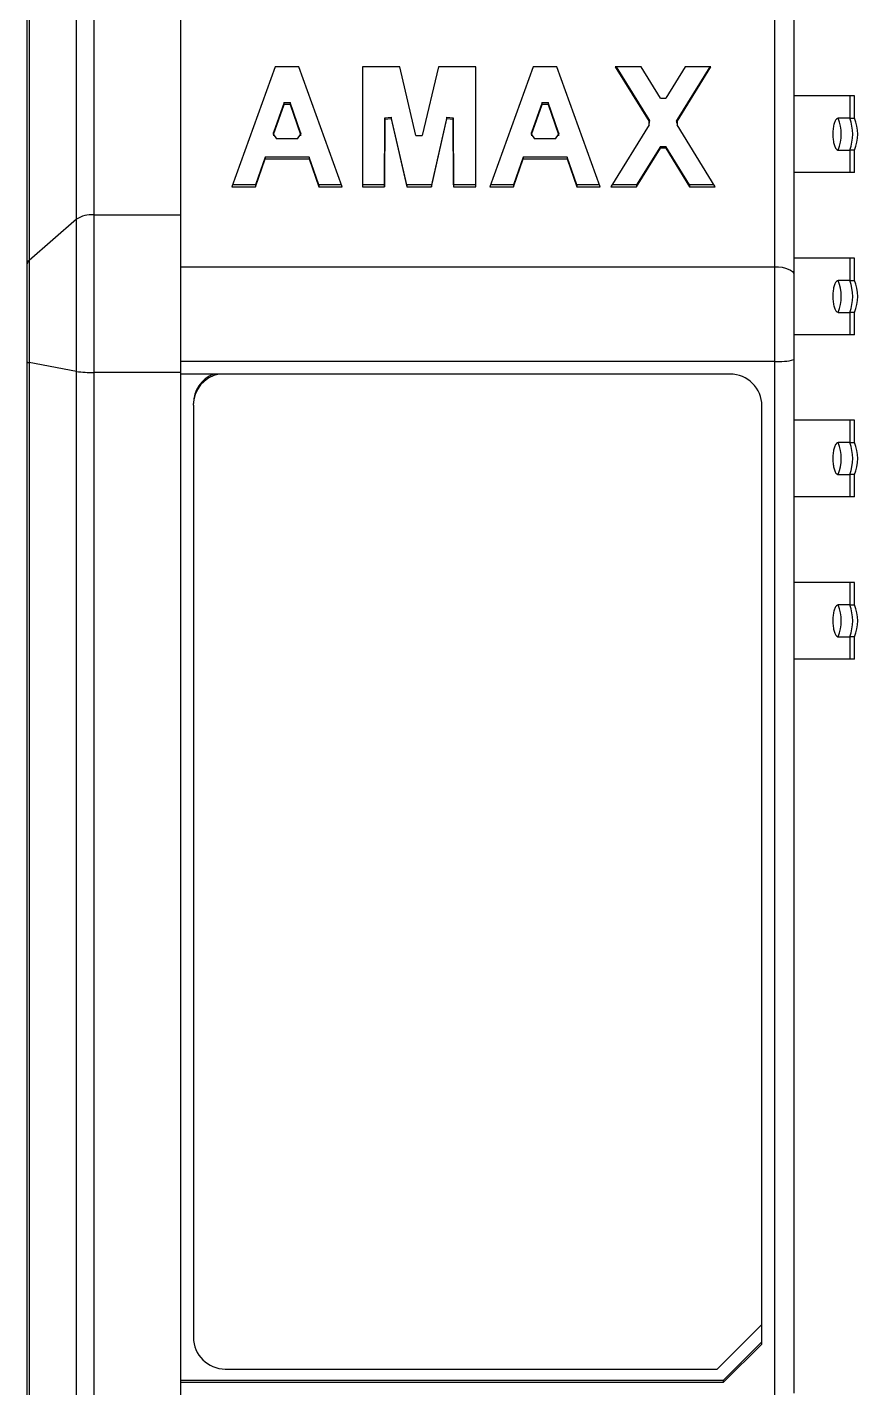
# Model space of a CAD drawing. Header units: millimetres. Extents: x 166 to 181, y 169 to 275.
# Drawn here: x 167.73 to 180.73, y 224.22 to 245.52 of the extents above; entities that cross this region are included whole.
import ezdxf

# ---------------------------------------------------------------- set-up
doc = ezdxf.new("R2010")
doc.units = ezdxf.units.MM

msp = doc.modelspace()

# ---------------------------------------------------------------- linework, layer by layer
at = {"color": 7, "linetype": 'Continuous', "lineweight": 25}
for p, q in [((170.129, 272.189), (170.129, 242.585)), ((167.729, 241.817), (167.729, 270.174)), ((167.757, 270.225), (167.757, 241.869)), ((168.77, 267.551), (168.77, 242.585)), ((168.498, 242.515), (168.498, 267.337)), ((179.429, 241.772), (179.429, 246.156)), ((179.729, 246.034), (179.729, 241.65)), ((171.611, 244.903), (170.932, 243.025)), ((171.978, 244.903), (171.611, 244.903)), ((172.66, 243.025), (171.978, 244.903)), ((173.559, 244.903), (172.974, 244.903)), ((172.974, 244.903), (172.974, 243.025)), ((173.813, 243.828), (173.559, 244.903)), ((174.164, 244.903), (173.91, 243.828)), ((174.749, 244.903), (174.164, 244.903)), ((174.749, 243.025), (174.749, 244.903)), ((175.65, 244.903), (174.97, 243.025)), ((176.016, 244.903), (175.65, 244.903)), ((176.699, 243.025), (176.016, 244.903)), ((177.336, 244.903), (176.931, 244.903)), ((176.931, 244.903), (177.461, 244.048)), ((177.461, 244.078), (176.95, 244.903)), ((177.639, 244.414), (177.336, 244.903)), ((178.026, 244.903), (177.723, 244.414)), ((177.9, 244.048), (178.43, 244.903)), ((178.411, 244.903), (177.9, 244.078)), ((178.43, 244.903), (178.026, 244.903)), ((177.639, 244.414), (177.723, 244.414)), ((180.603, 244.447), (179.729, 244.447)), ((180.679, 244.447), (180.603, 244.447)), ((180.603, 244.447), (180.603, 244.097)), ((180.679, 244.097), (180.679, 244.447)), ((171.749, 244.342), (171.585, 243.872)), ((171.585, 243.842), (171.749, 244.312)), ((171.749, 244.342), (171.843, 244.342)), ((171.749, 244.312), (171.749, 244.342)), ((171.843, 244.312), (171.749, 244.312)), ((172.008, 243.872), (171.843, 244.342)), ((171.843, 244.342), (171.843, 244.312)), ((171.843, 244.312), (172.008, 243.842)), ((175.787, 244.342), (175.623, 243.872)), ((175.623, 243.842), (175.787, 244.312)), ((175.787, 244.342), (175.881, 244.342)), ((175.787, 244.312), (175.787, 244.342)), ((175.881, 244.312), (175.787, 244.312)), ((176.046, 243.872), (175.881, 244.342)), ((175.881, 244.342), (175.881, 244.312)), ((175.881, 244.312), (176.046, 243.842)), ((173.328, 244.105), (173.32, 243.055)), ((173.32, 243.025), (173.328, 244.075)), ((173.328, 244.105), (173.426, 244.116)), ((173.328, 244.075), (173.328, 244.105)), ((173.426, 244.086), (173.328, 244.075)), ((173.426, 244.116), (173.426, 244.086)), ((173.669, 243.055), (173.426, 244.116)), ((173.426, 244.086), (173.669, 243.025)), ((174.296, 244.116), (174.054, 243.055)), ((174.054, 243.025), (174.296, 244.086)), ((174.296, 244.086), (174.296, 244.116)), ((174.296, 244.116), (174.395, 244.105)), ((174.395, 244.075), (174.296, 244.086)), ((174.395, 244.105), (174.395, 244.075)), ((174.403, 243.055), (174.395, 244.105)), ((174.395, 244.075), (174.403, 243.025)), ((177.461, 243.992), (176.862, 243.025)), ((177.461, 244.078), (177.469, 244.05)), ((177.461, 244.048), (177.461, 244.078)), ((177.461, 243.992), (177.461, 244.048)), ((177.469, 244.02), (177.469, 244.05)), ((177.892, 244.05), (177.9, 244.078)), ((177.892, 244.05), (177.892, 244.02)), ((177.9, 244.078), (177.9, 244.048)), ((177.9, 244.048), (177.9, 243.992)), ((178.499, 243.025), (177.9, 243.992)), ((180.603, 244.097), (180.424, 244.097)), ((180.603, 244.097), (180.679, 244.097)), ((171.582, 243.854), (171.585, 243.872)), ((171.582, 243.854), (171.582, 243.824)), ((171.585, 243.872), (171.585, 243.842)), ((171.585, 243.842), (171.632, 243.772)), ((171.961, 243.772), (171.632, 243.772)), ((171.961, 243.772), (172.008, 243.842)), ((172.008, 243.842), (172.008, 243.872)), ((172.008, 243.872), (172.011, 243.854)), ((172.011, 243.824), (172.011, 243.854)), ((173.813, 243.828), (173.91, 243.828)), ((175.62, 243.854), (175.623, 243.872)), ((175.62, 243.854), (175.62, 243.824)), ((175.623, 243.872), (175.623, 243.842)), ((175.623, 243.842), (175.67, 243.772)), ((175.999, 243.772), (175.67, 243.772)), ((175.999, 243.772), (176.046, 243.842)), ((176.046, 243.842), (176.046, 243.872)), ((176.046, 243.872), (176.049, 243.854)), ((176.049, 243.824), (176.049, 243.854)), ((177.639, 243.656), (177.266, 243.055)), ((177.266, 243.025), (177.639, 243.626)), ((177.639, 243.626), (177.639, 243.656)), ((177.639, 243.656), (177.723, 243.656)), ((177.723, 243.626), (177.639, 243.626)), ((177.723, 243.656), (177.723, 243.626)), ((178.095, 243.055), (177.723, 243.656)), ((177.723, 243.626), (178.095, 243.025)), ((180.424, 243.597), (180.603, 243.597)), ((180.603, 243.597), (180.603, 243.247)), ((180.679, 243.597), (180.603, 243.597)), ((180.679, 243.247), (180.679, 243.597)), ((171.452, 243.489), (171.301, 243.055)), ((171.301, 243.025), (171.452, 243.459)), ((171.452, 243.489), (171.452, 243.459)), ((172.142, 243.489), (171.452, 243.489)), ((171.452, 243.459), (172.142, 243.459)), ((172.142, 243.489), (172.142, 243.459)), ((172.294, 243.055), (172.142, 243.489)), ((172.142, 243.459), (172.294, 243.025)), ((175.49, 243.489), (175.339, 243.055)), ((175.339, 243.025), (175.49, 243.459)), ((175.49, 243.489), (175.49, 243.459)), ((176.18, 243.489), (175.49, 243.489)), ((175.49, 243.459), (176.18, 243.459)), ((176.18, 243.489), (176.18, 243.459)), ((176.332, 243.055), (176.18, 243.489)), ((176.18, 243.459), (176.332, 243.025)), ((180.603, 243.247), (179.729, 243.247)), ((180.679, 243.247), (180.603, 243.247)), ((170.932, 243.025), (171.301, 243.025)), ((171.301, 243.055), (170.943, 243.055)), ((171.301, 243.055), (171.301, 243.025)), ((172.294, 243.055), (172.294, 243.025)), ((172.65, 243.055), (172.294, 243.055)), ((172.294, 243.025), (172.66, 243.025)), ((173.32, 243.055), (172.974, 243.055)), ((172.974, 243.025), (173.32, 243.025)), ((173.32, 243.055), (173.32, 243.025)), ((173.669, 243.055), (173.669, 243.025)), ((174.054, 243.055), (173.669, 243.055)), ((173.669, 243.025), (174.054, 243.025)), ((174.054, 243.055), (174.054, 243.025)), ((174.403, 243.055), (174.403, 243.025)), ((174.749, 243.055), (174.403, 243.055)), ((174.403, 243.025), (174.749, 243.025)), ((174.97, 243.025), (175.339, 243.025)), ((175.339, 243.055), (174.981, 243.055)), ((175.339, 243.055), (175.339, 243.025)), ((176.332, 243.055), (176.332, 243.025)), ((176.688, 243.055), (176.332, 243.055)), ((176.332, 243.025), (176.699, 243.025)), ((176.862, 243.025), (177.266, 243.025)), ((177.266, 243.055), (176.881, 243.055)), ((177.266, 243.055), (177.266, 243.025)), ((178.095, 243.055), (178.095, 243.025)), ((178.48, 243.055), (178.095, 243.055)), ((178.095, 243.025), (178.499, 243.025)), ((168.498, 242.515), (167.757, 241.869)), ((168.498, 240.131), (168.498, 242.515)), ((168.77, 242.585), (168.77, 240.116)), ((168.77, 242.585), (170.129, 242.585)), ((170.129, 242.585), (170.129, 240.116)), ((167.757, 241.869), (167.757, 240.27)), ((180.603, 241.907), (179.729, 241.907)), ((180.679, 241.907), (180.603, 241.907)), ((180.603, 241.907), (180.603, 241.557)), ((180.679, 241.557), (180.679, 241.907)), ((167.729, 240.281), (167.729, 241.817)), ((170.129, 241.772), (179.429, 241.772)), ((179.429, 240.29), (179.429, 241.772)), ((179.729, 241.65), (179.729, 240.316)), ((180.603, 241.557), (180.424, 241.557)), ((180.603, 241.557), (180.679, 241.557)), ((180.424, 241.057), (180.603, 241.057)), ((180.603, 241.057), (180.603, 240.707)), ((180.679, 241.057), (180.603, 241.057)), ((180.679, 240.707), (180.679, 241.057)), ((180.603, 240.707), (179.729, 240.707)), ((180.679, 240.707), (180.603, 240.707)), ((167.729, 174.559), (167.729, 240.281)), ((168.498, 240.131), (167.757, 240.27)), ((167.757, 240.27), (167.757, 174.548)), ((168.498, 216.606), (168.498, 240.131)), ((179.429, 240.29), (170.129, 240.29)), ((179.429, 224.103), (179.429, 240.29)), ((179.729, 240.316), (179.729, 224.129)), ((170.129, 240.116), (168.77, 240.116)), ((168.77, 240.116), (168.77, 216.434)), ((170.129, 240.116), (170.129, 172.117)), ((178.729, 240.091), (170.129, 240.091)), ((170.329, 239.602), (170.329, 239.628)), ((170.329, 239.602), (170.329, 225.007)), ((179.229, 224.9), (179.229, 239.593)), ((180.603, 239.367), (179.729, 239.367)), ((180.679, 239.367), (180.603, 239.367)), ((180.603, 239.367), (180.603, 239.017)), ((180.679, 239.017), (180.679, 239.367)), ((180.603, 239.017), (180.424, 239.017)), ((180.603, 239.017), (180.679, 239.017)), ((180.424, 238.517), (180.603, 238.517)), ((180.603, 238.517), (180.603, 238.167)), ((180.679, 238.517), (180.603, 238.517)), ((180.679, 238.167), (180.679, 238.517)), ((180.603, 238.167), (179.729, 238.167)), ((180.679, 238.167), (180.603, 238.167)), ((180.603, 236.827), (179.729, 236.827)), ((180.679, 236.827), (180.603, 236.827)), ((180.603, 236.827), (180.603, 236.477)), ((180.679, 236.477), (180.679, 236.827)), ((180.603, 236.477), (180.424, 236.477)), ((180.603, 236.477), (180.679, 236.477)), ((180.424, 235.977), (180.603, 235.977)), ((180.603, 235.977), (180.603, 235.627)), ((180.679, 235.977), (180.603, 235.977)), ((180.679, 235.627), (180.679, 235.977)), ((180.603, 235.627), (179.729, 235.627)), ((180.679, 235.627), (180.603, 235.627)), ((178.529, 224.509), (179.229, 225.207)), ((178.629, 224.337), (179.229, 224.935)), ((179.229, 224.9), (178.629, 224.302)), ((170.829, 224.509), (178.529, 224.509)), ((170.129, 224.337), (178.629, 224.337)), ((170.129, 224.302), (178.629, 224.302)), ((178.629, 224.302), (178.629, 224.337))]:
    msp.add_line(p, q, dxfattribs=at)
at = {"color": 7, "linetype": 'Continuous', "lineweight": 25, "flags": 128}
msp.add_lwpolyline([(179.429, 241.772), (179.487, 241.77), (179.543, 241.763), (179.595, 241.751), (179.641, 241.736), (179.678, 241.718), (179.706, 241.697), (179.723, 241.674), (179.729, 241.65)], dxfattribs=at)
at = {"color": 7, "linetype": 'Continuous', "lineweight": 25}
for centre, radius, start, end in [((179.783, 243.847), 0.688, 338.6963, 21.3037), ((179.962, 243.847), 0.688, 338.6963, 21.3037), ((180.079, 243.847), 0.65, 337.3801, 22.6199), ((168.741, 242.138), 0.449, 86.2862, 122.7677), ((167.799, 241.812), 0.0705, 126.7984, 176.0147), ((179.783, 241.307), 0.688, 338.6963, 21.3037), ((179.962, 241.307), 0.688, 338.6963, 21.3037), ((180.079, 241.307), 0.65, 337.3801, 22.6199), ((167.756, 240.308), 0.0383, 225.3032, 271.7705), ((168.735, 241.95), 1.834, 262.5642, 271.0796), ((179.503, 241.17), 0.883, 265.1655, 284.7964), ((170.827, 239.601), 0.499, 100.6143, 179.9051), ((170.827, 239.627), 0.498, 111.4185, 179.9419), ((178.73, 239.592), 0.499, 0.1092, 90.1092), ((179.783, 238.767), 0.688, 338.6963, 21.3037), ((179.962, 238.767), 0.688, 338.6963, 21.3037), ((180.079, 238.767), 0.65, 337.3801, 22.6199), ((179.783, 236.227), 0.688, 338.6963, 21.3037), ((179.962, 236.227), 0.688, 338.6963, 21.3037), ((180.079, 236.227), 0.65, 337.3801, 22.6199), ((170.828, 225.008), 0.499, 180.1095, 270.109)]:
    msp.add_arc(centre, radius, start, end, dxfattribs=at)
for points, knots in [([(180.424, 244.097), (180.414, 244.094), (180.395, 244.088), (180.369, 244.045), (180.35, 243.982), (180.339, 243.903), (180.337, 243.817), (180.345, 243.735), (180.362, 243.665), (180.386, 243.617), (180.408, 243.598), (180.421, 243.597), (180.424, 243.597)], [0, 0, 0, 0, 0.107373, 0.214744, 0.322116, 0.429491, 0.536863, 0.644236, 0.751607, 0.858979, 0.966351, 1, 1, 1, 1]), ([(180.424, 241.557), (180.414, 241.554), (180.395, 241.548), (180.369, 241.505), (180.35, 241.442), (180.339, 241.363), (180.337, 241.277), (180.345, 241.195), (180.362, 241.125), (180.386, 241.077), (180.408, 241.058), (180.421, 241.057), (180.424, 241.057)], [0, 0, 0, 0, 0.107373, 0.214744, 0.322116, 0.429491, 0.536863, 0.644236, 0.751607, 0.858979, 0.966351, 1, 1, 1, 1]), ([(180.424, 239.017), (180.414, 239.014), (180.395, 239.008), (180.369, 238.965), (180.35, 238.902), (180.339, 238.823), (180.337, 238.737), (180.345, 238.655), (180.362, 238.585), (180.386, 238.537), (180.408, 238.518), (180.421, 238.517), (180.424, 238.517)], [0, 0, 0, 0, 0.107373, 0.214744, 0.322118, 0.42949, 0.536863, 0.644235, 0.751606, 0.858979, 0.966351, 1, 1, 1, 1]), ([(180.424, 236.477), (180.414, 236.474), (180.395, 236.468), (180.369, 236.425), (180.35, 236.362), (180.339, 236.283), (180.337, 236.197), (180.345, 236.115), (180.362, 236.045), (180.386, 235.997), (180.408, 235.978), (180.421, 235.977), (180.424, 235.977)], [0, 0, 0, 0, 0.107373, 0.214744, 0.322116, 0.42949, 0.536862, 0.644235, 0.751607, 0.85898, 0.966351, 1, 1, 1, 1])]:
    msp.add_open_spline(points, degree=3, knots=knots, dxfattribs=at)

doc.saveas('drawing.dxf')
